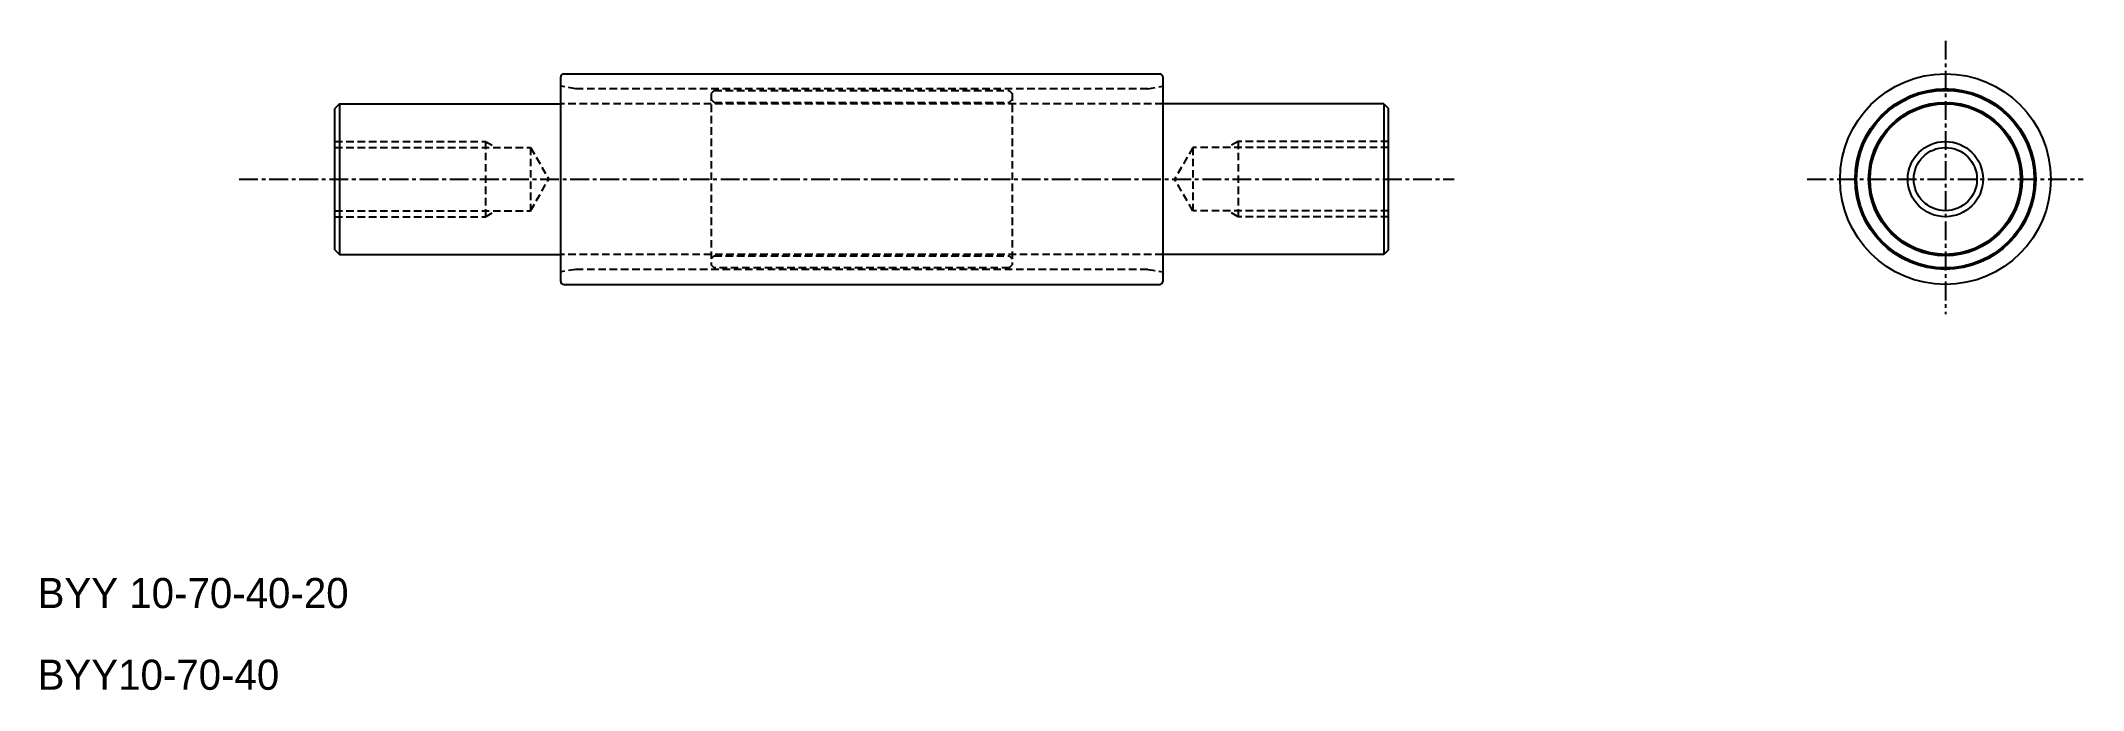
# Model space of a CAD drawing. Extents: x -10 to 125, y 405 to 448.
import ezdxf

# ---------------------------------------------------------------- set-up
doc = ezdxf.new("R2010")
doc.units = 0
doc.linetypes.add('CENTER', pattern=[2, 1.25, -0.25, 0.25, -0.25])
doc.linetypes.add('DASHED', pattern=[0.75, 0.5, -0.25])
doc.layers.get('0').update_dxf_attribs({"linetype": 'CONTINUOUS'})
doc.layers.add('CENTER', color=1, linetype='CENTER')

# ---------------------------------------------------------------- blocks, each defined once
blk = doc.blocks.new('A$C2281017C')
at = {"color": 3, "linetype": 'DASHED'}
for p, q in [((0, 2.5), (10, 2.5)), ((0, 2.1), (13, 2.1)), ((10, 2.5), (10.61, 2.15)), ((10, 2.5), (10, -2.5)), ((13, 2.1), (14.21, 0)), ((13, 2.1), (13, -2.1)), ((13, -2.1), (14.21, 0)), ((0, -2.1), (13, -2.1)), ((0, -2.5), (10, -2.5)), ((10, -2.5), (10.61, -2.15))]:
    blk.add_line(p, q, dxfattribs=at)
blk = doc.blocks.new('A$C35487B1B')
at = {"color": 3, "linetype": 'DASHED'}
for p, q in [((-13, 2.1), (-14.21, 0)), ((0, 2.1), (-13, 2.1)), ((-13, 2.1), (-13, -2.1)), ((-10, 2.5), (-10.61, 2.15)), ((0, 2.5), (-10, 2.5)), ((-10, 2.5), (-10, -2.5)), ((-13, -2.1), (-14.21, 0)), ((0, -2.1), (-13, -2.1)), ((-10, -2.5), (-10.61, -2.15)), ((0, -2.5), (-10, -2.5))]:
    blk.add_line(p, q, dxfattribs=at)

msp = doc.modelspace()

# ---------------------------------------------------------------- linework, layer by layer
at = {"color": 7, "linetype": 'CONTINUOUS'}
for p, q in [((24.29, 432.18), (24.29, 445.78)), ((24.49, 445.98), (64.09, 445.98)), ((64.29, 445.78), (64.29, 432.18)), ((9.59, 443.98), (9.29, 443.68)), ((9.59, 443.98), (9.59, 433.98)), ((9.59, 443.98), (24.29, 443.98)), ((78.99, 443.98), (64.29, 443.98)), ((78.99, 443.98), (79.29, 443.68)), ((78.99, 443.98), (78.99, 433.98)), ((9.29, 434.28), (9.29, 443.68)), ((79.29, 434.28), (79.29, 443.68)), ((9.29, 434.28), (9.59, 433.98)), ((79.29, 434.28), (78.99, 433.98)), ((9.59, 433.98), (24.29, 433.98)), ((78.99, 433.98), (64.29, 433.98)), ((24.49, 431.98), (64.09, 431.98))]:
    msp.add_line(p, q, dxfattribs=at)
at = {"color": 3, "linetype": 'DASHED'}
for p, q in [((25.29, 444.98), (24.29, 445.16)), ((63.29, 444.98), (64.29, 445.16)), ((64.29, 443.98), (24.29, 443.98)), ((63.29, 444.98), (25.29, 444.98)), ((34.49, 444.88), (34.29, 444.68)), ((34.29, 444.68), (34.29, 433.28)), ((34.49, 444.08), (34.29, 444.28)), ((34.49, 444.88), (54.09, 444.88)), ((34.49, 444.08), (54.09, 444.08)), ((54.09, 444.88), (54.29, 444.68)), ((54.09, 444.08), (54.29, 444.28)), ((54.29, 444.68), (54.29, 433.28)), ((64.29, 433.98), (24.29, 433.98)), ((25.29, 432.98), (24.29, 432.81)), ((63.29, 432.98), (25.29, 432.98)), ((34.49, 433.88), (34.29, 433.68)), ((34.49, 433.08), (34.29, 433.28)), ((34.49, 433.88), (54.09, 433.88)), ((54.09, 433.08), (34.49, 433.08)), ((54.09, 433.88), (54.29, 433.68)), ((54.09, 433.08), (54.29, 433.28)), ((63.29, 432.98), (64.29, 432.81))]:
    msp.add_line(p, q, dxfattribs=at)
at = {"color": 7, "linetype": 'CONTINUOUS'}
for radius in [7, 6, 5.9, 5.1, 5, 2.1]:
    msp.add_circle((116.29, 438.98), radius, dxfattribs=at)
at = {"color": 3, "linetype": 'CONTINUOUS'}
msp.add_circle((116.29, 438.98), 2.5, dxfattribs=at)
at = {"color": 7, "linetype": 'CONTINUOUS'}
for centre, radius, start, end in [((24.49, 445.78), 0.2, 90, 180), ((64.09, 445.78), 0.2, 0, 90), ((116.29, 444.48), 0.5, 51.5947, 128.4053), ((116.29, 444.48), 0.5, 234.7224, 305.2776), ((111.52, 441.73), 0.5, 111.5947, 188.4053), ((111.52, 441.73), 0.5, 294.7225, 5.2775), ((121.05, 441.73), 0.5, 174.7225, 245.2775), ((121.05, 441.73), 0.5, 351.5947, 68.4053), ((111.52, 436.23), 0.5, 171.5947, 248.4053), ((111.52, 436.23), 0.5, 354.7225, 65.2775), ((121.05, 436.23), 0.5, 114.7225, 185.2775), ((121.05, 436.23), 0.5, 291.5947, 8.4053), ((116.29, 433.48), 0.5, 231.5947, 308.4053), ((116.29, 433.48), 0.5, 54.7224, 125.2776), ((24.49, 432.18), 0.2, 180, 270), ((64.09, 432.18), 0.2, 270, 0)]:
    msp.add_arc(centre, radius, start, end, dxfattribs=at)
at = {"layer": 'CENTER', "color": 1, "linetype": 'CENTER'}
for p, q in [((116.29, 448.17), (116.29, 430)), ((2.92, 438.98), (83.66, 438.98)), ((107.11, 438.98), (125.44, 438.98))]:
    msp.add_line(p, q, dxfattribs=at)

# ---------------------------------------------------------------- block references
at = {"color": 7, "linetype": 'CONTINUOUS'}
for name, p in [('A$C2281017C', (9.29, 438.98)), ('A$C35487B1B', (79.29, 438.98))]:
    msp.add_blockref(name, p, dxfattribs=at)

# ---------------------------------------------------------------- texts
for s, p in [('BYY 10-70-40-20', (-10.47, 410.47)), ('BYY10-70-40', (-10.47, 405.04))]:
    msp.add_text(s, height=2, dxfattribs=at).set_placement(p)

doc.saveas('drawing.dxf')
